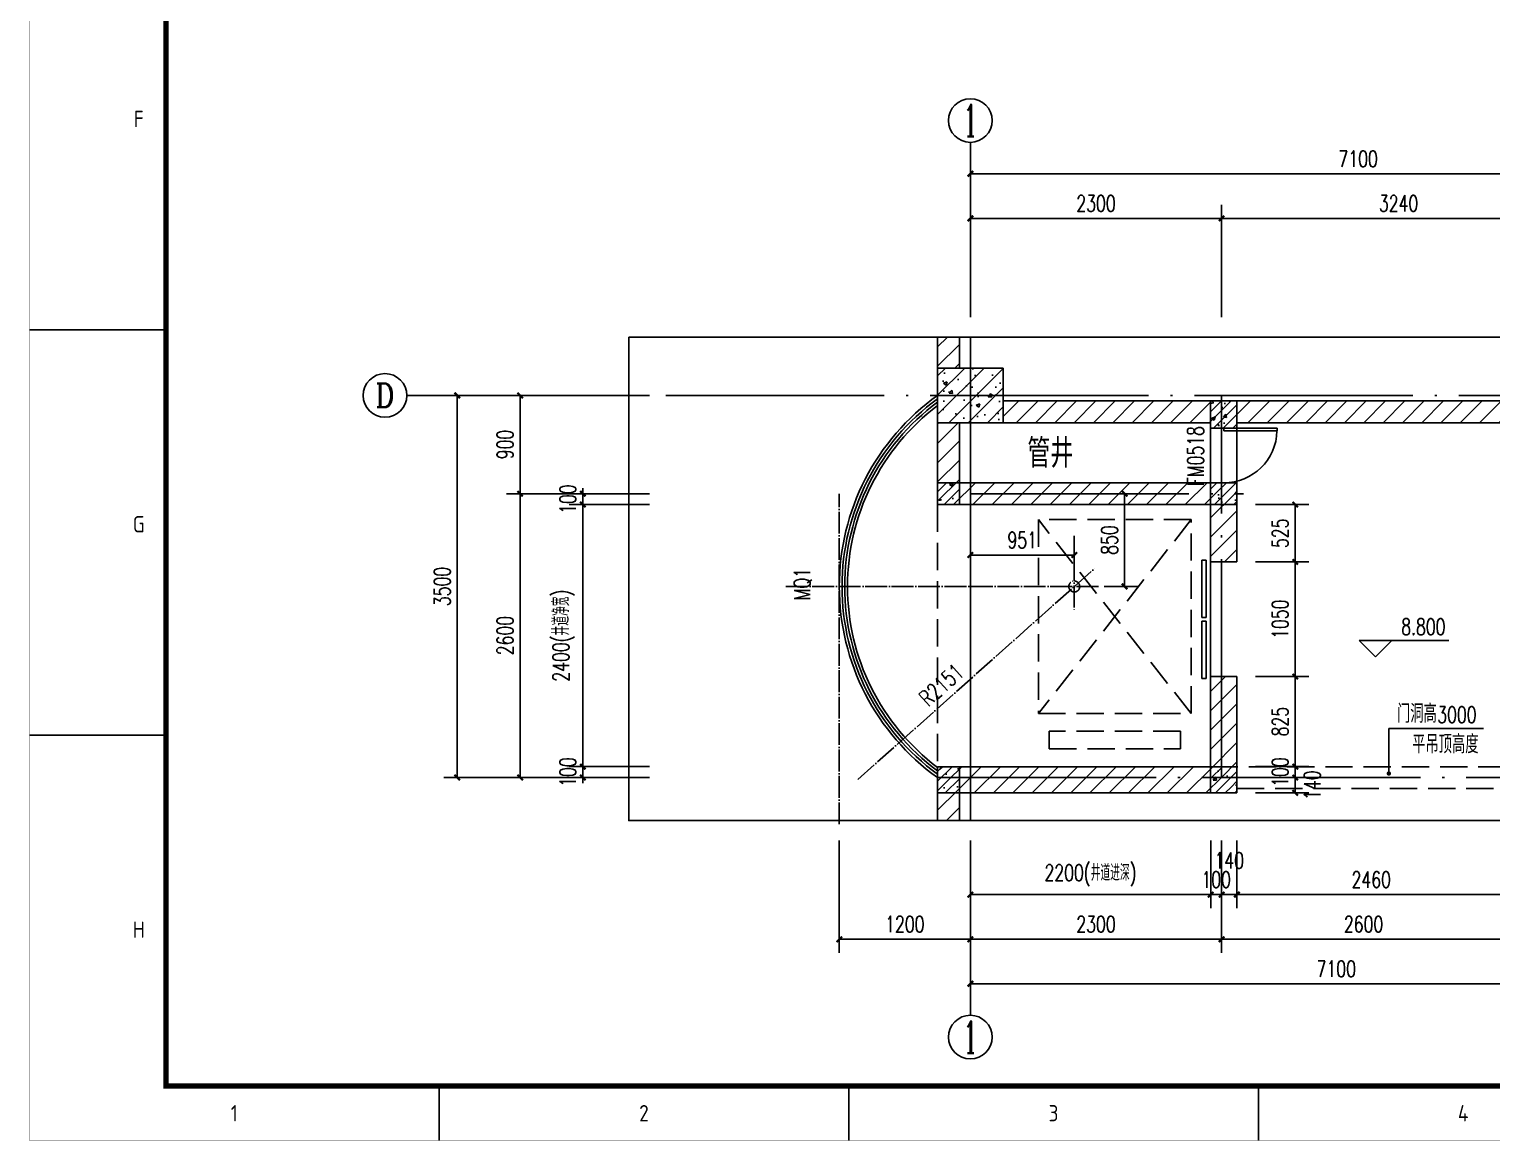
# Model space of a CAD drawing. Extents: x -59142 to 322364, y -122476 to 91021.
# Drawn here: x 140394 to 153783, y -67598 to -57418 of the extents above; entities that cross this region are included whole.
import ezdxf
from ezdxf.enums import TextEntityAlignment as Align

# ---------------------------------------------------------------- set-up
doc = ezdxf.new("R2010")
doc.units = 0
doc.header["$LTSCALE"] = 1000
doc.header["$MEASUREMENT"] = 0
doc.linetypes.add('DASH', pattern=[0.35, 0.25, -0.1])
doc.linetypes.add('DOTE', pattern=[2.42, 2, -0.2, 0.02, -0.2])
for name, color, linetype in [('AXIS', 3, 'Continuous'), ('AXIS_TEXT', 7, 'Continuous'), ('CENTRE LINE', 1, 'DOTE'), ('COLUMN', 255, 'Continuous'), ('DIM_ELEV', 3, 'Continuous'), ('DIM_LEAD', 3, 'Continuous'), ('DIM_SYMB', 3, 'Continuous'), ('DOTE', 1, 'DOTE'), ('PUB_DIM', 3, 'Continuous'), ('PUB_HATCH', 255, 'Continuous'), ('PUB_TEXT', 7, 'Continuous'), ('STAIR', 2, 'Continuous'), ('TEXT', 62, 'Continuous'), ('WALL', 255, 'Continuous'), ('WINDOW', 4, 'Continuous'), ('WINDOW_TEXT', 7, 'Continuous')]:
    doc.layers.add(name, color=color, linetype=linetype)
doc.styles.add('_TCH_AXIS', font='COMPLEX', dxfattribs={"bigfont": 'GBCBIG'})
doc.styles.add('_TCH_DIM', font='SIMPLEX', dxfattribs={"bigfont": 'GBCBIG'})
doc.styles.add('_TCH_DIM_T3', font='SIMPLEX', dxfattribs={"width": 0.705882, "bigfont": 'GBCBIG'})
doc.styles.add('_TCH_WINDOW', font='SIMPLEX', dxfattribs={"bigfont": 'GBCBIG'})
doc.styles.add('COMPLEX', font='COMPLEX')
doc.styles.add('HZTXT', font='geditxt.shx', dxfattribs={"width": 0.8, "bigfont": 'hztxt1.shx'})
doc.styles.get("Standard").update_dxf_attribs({"font": 'gbenor.shx', "bigfont": 'gbcbig.shx'})
doc.styles.add('TK', font='GEDITXT.SHX', dxfattribs={"width": 0.85, "height": 3.5, "bigfont": 'DXT.SHX'})
doc.dimstyles.new('_TCH_ARCH&&50', dxfattribs={"dimtxt": 148.75, "dimasz": 50, "dimexe": 125, "dimexo": 150, "dimgap": 63.125, "dimtad": 1, "dimdec": 0, "dimzin": 0, "dimdsep": 46, "dimtxsty": '_TCH_DIM_T3', "dimblk": 'ARCHTICK', "dimcen": 0.09, "dimazin": 2, "dimtfac": 1, "dimtdec": 0, "dimtix": 1, "dimtmove": 2, "dimatfit": 3, "dimfxl": 1, "dimtolj": 1, "dimtzin": 0, "dimarcsym": 0})
pattern_1 = [(45, (0, 89.76), (-88.38838, 88.38838), [])]
pattern_2 = [(45, (0, 0), (-88.38835, 88.38835), []), (50, (0, 0), (358.6301, -31.37607), [37.5, -412.5]), (355, (0, 0), (-69.3757, 376.0961), [30, -330]), (100.4514, (29.9, -2.6), (289.2547, 344.7198), [31.8701, -350.57106]), (46.1842, (0, 100), (533.6205, -82.7595), [56.25, -618.75]), (96.6356, (44.47, 93.1), (467.3314, 487.059), [47.8051, -525.8565]), (351.1842, (0, 100), (467.331, 487.0593), [45, -495]), (21, (50, 75), (298.4535, -201.30945), [37.5, -412.5]), (326, (50, 75), (121.6577, 362.575), [30, -330]), (71.4514, (74.87, 58.22), (420.1113, 161.26525), [31.8701, -350.57106]), (37.5, (0, 0), (6.07993, 166.44693), [0, -326, 0, -335, 0, -331.25]), (7.5, (0, 0), (131.53477, 197.20586), [0, -191, 0, -318.5, 0, -126.25]), (327.5, (-111.5, 0), (266.91122, -11.27744), [0, -125, 0, -390, 0, -517.5]), (317.5, (-161.5, 0), (291.5931, 50.0525), [0, -162.5, 0, -259, 0, -367.5])]

# ---------------------------------------------------------------- blocks, each defined once
blk = doc.blocks.new('GEDI_WK_A11')
at = {"color": 3}
for p, q in [((25, 148.5), (0, 148.5)), ((25, 74.25), (0, 74.25)), ((75, 0), (75, 10)), ((150, 0), (150, 10)), ((225, 0), (225, 10))]:
    blk.add_line(p, q, dxfattribs=at)
for points, const_width in [([(0, 0), (1050, 0), (1050, 594), (0, 594)], 0.1), ([(25, 10), (1040, 10), (1040, 584), (25, 584)], 1)]:
    blk.add_lwpolyline(points, close=True, dxfattribs=dict(at, const_width=const_width))
for s, p in [('F', (20, 185.62)), ('G', (20, 111.38)), ('H', (20, 37.12))]:
    blk.add_text(s, height=3, dxfattribs=at).set_placement(p, align=Align.CENTER)
for s, p in [('1', (37.5, 5)), ('2', (112.5, 5)), ('3', (187.5, 5)), ('4', (262.5, 5))]:
    blk.add_text(s, height=3, dxfattribs=at).set_placement(p, align=Align.MIDDLE)
blk = doc.blocks.new('A$C024A6866')
blk.add_blockref('GEDI_WK_A11', (0, 0))
at = {"style": 'TK', "width": 0.85}
for tag, height, p in [('PROJECTNAME', 4.75, (985, 44)), ('PHASE', 4, (1027, 44)), ('DRAWINGNAME', 4.75, (995, 31))]:
    blk.add_attdef(tag, text='', height=height, dxfattribs=at).set_placement(p, align=Align.MIDDLE_CENTER)
for tag, p, height in [('APPROVE', (872, 32.75), 3.5), ('DESIGN', (917, 32.75), 3.5), ('REVIEW1', (872, 25.75), 3.5), ('DRAW', (917, 25.75), 3.5), ('REVIEW2', (872, 18.75), 3.5), ('PROPORTION', (917, 18.75), 3.5), ('DRAWINGNUMBER', (967, 18.5), 4), ('CHECK', (872, 11.75), 3.5), ('DATE', (917, 11.75), 3.5), ('VERSION', (1033, 11.75), 3.5)]:
    blk.add_attdef(tag, p, '', height=height, dxfattribs=at)
blk = doc.blocks.new('sgdsg')
at = {"xscale": 50, "yscale": 50, "zscale": 50}
blk.add_blockref('A$C024A6866', (-52500, 0), dxfattribs=at)
blk = doc.blocks.new('_ArchTick')
at = {"color": 0, "linetype": 'ByBlock', "const_width": 0.4}
blk.add_lwpolyline([(-0.5, -0.5), (0.5, 0.5)], dxfattribs=at)
blk = doc.blocks.new('*D133')
at = {"layer": 'Defpoints', "color": 0, "transparency": 16777216}
for p in [(151470, -61772), (151984, -61772), (151470, -62297)]:
    blk.add_point(p, dxfattribs=at)
at = {"layer": 'PUB_DIM', "color": 0, "lineweight": -2, "transparency": 16777216}
for p, q in [((151620, -61772), (152109, -61772)), ((151984, -62297), (151984, -61772)), ((151620, -62297), (152109, -62297))]:
    blk.add_line(p, q, dxfattribs=at)
at = {"layer": 'PUB_DIM', "color": 0, "lineweight": -2, "transparency": 16777216, "xscale": 50, "yscale": 50, "zscale": 50}
for p, rotation in [((151984, -61772), 90), ((151984, -62297), 270)]:
    blk.add_blockref('_ArchTick', p, dxfattribs=dict(at, rotation=rotation))
at = {"layer": 'PUB_DIM', "color": 0, "transparency": 16777216, "insert": (151846, -62035), "char_height": 148.8, "attachment_point": 5, "rotation": 90, "style": '_TCH_DIM_T3'}
blk.add_mtext('\\A1;525', dxfattribs=at)
blk = doc.blocks.new('*D134')
at = {"layer": 'Defpoints', "color": 0, "transparency": 16777216}
for p in [(151470, -62297), (151984, -62297), (151470, -63347)]:
    blk.add_point(p, dxfattribs=at)
at = {"layer": 'PUB_DIM', "color": 0, "lineweight": -2, "transparency": 16777216}
for p, q in [((151620, -62297), (152109, -62297)), ((151984, -63347), (151984, -62297)), ((151620, -63347), (152109, -63347))]:
    blk.add_line(p, q, dxfattribs=at)
at = {"layer": 'PUB_DIM', "color": 0, "lineweight": -2, "transparency": 16777216, "xscale": 50, "yscale": 50, "zscale": 50}
for p, rotation in [((151984, -62297), 90), ((151984, -63347), 270)]:
    blk.add_blockref('_ArchTick', p, dxfattribs=dict(at, rotation=rotation))
at = {"layer": 'PUB_DIM', "color": 0, "transparency": 16777216, "insert": (151846, -62822), "char_height": 148.8, "attachment_point": 5, "rotation": 90, "style": '_TCH_DIM_T3'}
blk.add_mtext('\\A1;1050', dxfattribs=at)
blk = doc.blocks.new('*D135')
at = {"layer": 'Defpoints', "color": 0, "transparency": 16777216}
for p in [(151470, -63347), (151984, -63347), (151470, -64172)]:
    blk.add_point(p, dxfattribs=at)
at = {"layer": 'PUB_DIM', "color": 0, "lineweight": -2, "transparency": 16777216}
for p, q in [((151620, -63347), (152109, -63347)), ((151984, -64172), (151984, -63347)), ((151620, -64172), (152109, -64172))]:
    blk.add_line(p, q, dxfattribs=at)
at = {"layer": 'PUB_DIM', "color": 0, "lineweight": -2, "transparency": 16777216, "xscale": 50, "yscale": 50, "zscale": 50}
for p, rotation in [((151984, -63347), 90), ((151984, -64172), 270)]:
    blk.add_blockref('_ArchTick', p, dxfattribs=dict(at, rotation=rotation))
at = {"layer": 'PUB_DIM', "color": 0, "transparency": 16777216, "insert": (151846, -63760), "char_height": 148.8, "attachment_point": 5, "rotation": 90, "style": '_TCH_DIM_T3'}
blk.add_mtext('\\A1;825', dxfattribs=at)
blk = doc.blocks.new('*D136')
at = {"layer": 'Defpoints', "color": 0, "transparency": 16777216}
for p in [(151470, -64172), (151984, -64172), (151470, -64272)]:
    blk.add_point(p, dxfattribs=at)
at = {"layer": 'PUB_DIM', "color": 0, "lineweight": -2, "transparency": 16777216}
for p, q in [((151984, -64172), (151984, -64122)), ((151620, -64172), (152109, -64172)), ((151984, -64272), (151984, -64172)), ((151620, -64272), (152109, -64272)), ((151984, -64272), (151984, -64322))]:
    blk.add_line(p, q, dxfattribs=at)
at = {"layer": 'PUB_DIM', "color": 0, "lineweight": -2, "transparency": 16777216, "xscale": 50, "yscale": 50, "zscale": 50}
for p, rotation in [((151984, -64172), 270), ((151984, -64272), 90)]:
    blk.add_blockref('_ArchTick', p, dxfattribs=dict(at, rotation=rotation))
at = {"layer": 'PUB_DIM', "color": 0, "transparency": 16777216, "insert": (151846, -64222), "char_height": 148.8, "attachment_point": 5, "rotation": 90, "style": '_TCH_DIM_T3'}
blk.add_mtext('\\A1;100', dxfattribs=at)
blk = doc.blocks.new('*D137')
at = {"layer": 'Defpoints', "color": 0, "transparency": 16777216}
for p in [(151470, -64272), (151984, -64272), (151470, -64412)]:
    blk.add_point(p, dxfattribs=at)
at = {"layer": 'PUB_DIM', "color": 0, "lineweight": -2, "transparency": 16777216}
for p, q in [((151620, -64272), (152109, -64272)), ((151984, -64412), (151984, -64272)), ((151620, -64412), (152109, -64412))]:
    blk.add_line(p, q, dxfattribs=at)
at = {"layer": 'PUB_DIM', "color": 0, "lineweight": -2, "transparency": 16777216, "xscale": 50, "yscale": 50, "zscale": 50}
for p, rotation in [((151984, -64272), 90), ((151984, -64412), 270)]:
    blk.add_blockref('_ArchTick', p, dxfattribs=dict(at, rotation=rotation))
at = {"layer": 'PUB_DIM', "color": 0, "transparency": 16777216, "insert": (152140, -64342), "char_height": 148.8, "attachment_point": 5, "rotation": 90, "style": '_TCH_DIM_T3'}
blk.add_mtext('\\A1;140', dxfattribs=at)
blk = doc.blocks.new('*D138')
at = {"layer": 'AXIS', "color": 0, "lineweight": -2, "transparency": 16777216}
for p, q in [((149010, -64849), (149010, -65469)), ((151210, -64849), (151210, -65469)), ((149010, -65344), (151210, -65344))]:
    blk.add_line(p, q, dxfattribs=at)
at = {"layer": 'Defpoints', "color": 0, "transparency": 16777216}
for p in [(149010, -64699), (151210, -64699), (151210, -65344)]:
    blk.add_point(p, dxfattribs=at)
at = {"layer": 'AXIS', "color": 0, "lineweight": -2, "transparency": 16777216, "xscale": 50, "yscale": 50, "zscale": 50, "rotation": 180}
blk.add_blockref('_ArchTick', (149010, -65344), dxfattribs=at)
at = {"layer": 'AXIS', "color": 0, "lineweight": -2, "transparency": 16777216, "xscale": 50, "yscale": 50, "zscale": 50}
blk.add_blockref('_ArchTick', (151210, -65344), dxfattribs=at)
at = {"layer": 'AXIS', "color": 0, "transparency": 16777216, "insert": (150110, -65168), "char_height": 148.75, "attachment_point": 5, "style": '_TCH_DIM_T3'}
blk.add_mtext('\\A1;2200(井道进深)', dxfattribs=at)
blk = doc.blocks.new('*D139')
at = {"layer": 'AXIS', "color": 0, "lineweight": -2, "transparency": 16777216}
for p, q in [((151210, -64849), (151210, -65469)), ((151310, -64849), (151310, -65469)), ((151210, -65344), (151160, -65344)), ((151210, -65344), (151310, -65344)), ((151310, -65344), (151360, -65344))]:
    blk.add_line(p, q, dxfattribs=at)
at = {"layer": 'Defpoints', "color": 0, "transparency": 16777216}
for p in [(151210, -64699), (151310, -64699), (151310, -65344)]:
    blk.add_point(p, dxfattribs=at)
at = {"layer": 'AXIS', "color": 0, "lineweight": -2, "transparency": 16777216, "xscale": 50, "yscale": 50, "zscale": 50}
blk.add_blockref('_ArchTick', (151210, -65344), dxfattribs=at)
at = {"layer": 'AXIS', "color": 0, "lineweight": -2, "transparency": 16777216, "xscale": 50, "yscale": 50, "zscale": 50, "rotation": 180}
blk.add_blockref('_ArchTick', (151310, -65344), dxfattribs=at)
at = {"layer": 'AXIS', "color": 0, "transparency": 16777216, "insert": (151260, -65207), "char_height": 148.8, "attachment_point": 5, "style": '_TCH_DIM_T3'}
blk.add_mtext('\\A1;100', dxfattribs=at)
blk = doc.blocks.new('*D140')
at = {"layer": 'AXIS', "color": 0, "lineweight": -2, "transparency": 16777216}
for p, q in [((151310, -64849), (151310, -65469)), ((151450, -64849), (151450, -65469)), ((151310, -65344), (151450, -65344))]:
    blk.add_line(p, q, dxfattribs=at)
at = {"layer": 'Defpoints', "color": 0, "transparency": 16777216}
for p in [(151310, -64699), (151450, -64699), (151450, -65344)]:
    blk.add_point(p, dxfattribs=at)
at = {"layer": 'AXIS', "color": 0, "lineweight": -2, "transparency": 16777216, "xscale": 50, "yscale": 50, "zscale": 50, "rotation": 180}
blk.add_blockref('_ArchTick', (151310, -65344), dxfattribs=at)
at = {"layer": 'AXIS', "color": 0, "lineweight": -2, "transparency": 16777216, "xscale": 50, "yscale": 50, "zscale": 50}
blk.add_blockref('_ArchTick', (151450, -65344), dxfattribs=at)
at = {"layer": 'AXIS', "color": 0, "transparency": 16777216, "insert": (151380, -65032), "char_height": 148.8, "attachment_point": 5, "style": '_TCH_DIM_T3'}
blk.add_mtext('\\A1;140', dxfattribs=at)
blk = doc.blocks.new('*D141')
at = {"layer": 'AXIS', "color": 0, "lineweight": -2, "transparency": 16777216}
for p, q in [((151450, -64849), (151450, -65469)), ((153910, -64849), (153910, -65469)), ((151450, -65344), (153910, -65344))]:
    blk.add_line(p, q, dxfattribs=at)
at = {"layer": 'Defpoints', "color": 0, "transparency": 16777216}
for p in [(151450, -64699), (153910, -64699), (153910, -65344)]:
    blk.add_point(p, dxfattribs=at)
at = {"layer": 'AXIS', "color": 0, "lineweight": -2, "transparency": 16777216, "xscale": 50, "yscale": 50, "zscale": 50, "rotation": 180}
blk.add_blockref('_ArchTick', (151450, -65344), dxfattribs=at)
at = {"layer": 'AXIS', "color": 0, "lineweight": -2, "transparency": 16777216, "xscale": 50, "yscale": 50, "zscale": 50}
blk.add_blockref('_ArchTick', (153910, -65344), dxfattribs=at)
at = {"layer": 'AXIS', "color": 0, "transparency": 16777216, "insert": (152680, -65207), "char_height": 148.8, "attachment_point": 5, "style": '_TCH_DIM_T3'}
blk.add_mtext('\\A1;2460', dxfattribs=at)
blk = doc.blocks.new('*D653')
at = {"layer": 'Defpoints', "color": 0, "transparency": 16777216}
for p in [(150086, -61672), (150422, -61672), (150086, -62522)]:
    blk.add_point(p, dxfattribs=at)
at = {"layer": 'PUB_DIM', "color": 0, "lineweight": -2, "transparency": 16777216}
for p, q in [((150236, -61672), (150546, -61672)), ((150422, -62522), (150422, -61672)), ((150236, -62522), (150546, -62522))]:
    blk.add_line(p, q, dxfattribs=at)
at = {"layer": 'PUB_DIM', "color": 0, "lineweight": -2, "transparency": 16777216, "xscale": 50, "yscale": 50, "zscale": 50}
for p, rotation in [((150422, -61672), 90), ((150422, -62522), 270)]:
    blk.add_blockref('_ArchTick', p, dxfattribs=dict(at, rotation=rotation))
at = {"layer": 'PUB_DIM', "color": 0, "transparency": 16777216, "insert": (150284, -62097), "char_height": 148.8, "attachment_point": 5, "rotation": 90, "style": '_TCH_DIM_T3'}
blk.add_mtext('\\A1;850', dxfattribs=at)
blk = doc.blocks.new('*D654')
at = {"layer": 'Defpoints', "color": 0, "transparency": 16777216}
for p in [(149010, -61907), (149961, -61907), (149961, -62234)]:
    blk.add_point(p, dxfattribs=at)
at = {"layer": 'PUB_DIM', "color": 0, "lineweight": -2, "transparency": 16777216}
for p, q in [((149010, -62057), (149010, -62359)), ((149961, -62057), (149961, -62359)), ((149010, -62234), (149961, -62234))]:
    blk.add_line(p, q, dxfattribs=at)
at = {"layer": 'PUB_DIM', "color": 0, "lineweight": -2, "transparency": 16777216, "xscale": 50, "yscale": 50, "zscale": 50, "rotation": 180}
blk.add_blockref('_ArchTick', (149010, -62234), dxfattribs=at)
at = {"layer": 'PUB_DIM', "color": 0, "lineweight": -2, "transparency": 16777216, "xscale": 50, "yscale": 50, "zscale": 50}
blk.add_blockref('_ArchTick', (149961, -62234), dxfattribs=at)
at = {"layer": 'PUB_DIM', "color": 0, "transparency": 16777216, "insert": (149485, -62097), "char_height": 148.8, "attachment_point": 5, "style": '_TCH_DIM_T3'}
blk.add_mtext('\\A1;951', dxfattribs=at)
blk = doc.blocks.new('*D655')
at = {"layer": 'Defpoints', "color": 0, "transparency": 16777216}
for p in [(145462, -61672), (146222, -61672), (146222, -61772)]:
    blk.add_point(p, dxfattribs=at)
at = {"layer": 'PUB_DIM', "color": 0, "lineweight": -2, "transparency": 16777216}
for p, q in [((146072, -61672), (145338, -61672)), ((145462, -61672), (145462, -61622)), ((145462, -61772), (145462, -61672)), ((146072, -61772), (145338, -61772)), ((145462, -61772), (145462, -61822))]:
    blk.add_line(p, q, dxfattribs=at)
at = {"layer": 'PUB_DIM', "color": 0, "lineweight": -2, "transparency": 16777216, "xscale": 50, "yscale": 50, "zscale": 50}
for p, rotation in [((145462, -61672), 270), ((145462, -61772), 90)]:
    blk.add_blockref('_ArchTick', p, dxfattribs=dict(at, rotation=rotation))
at = {"layer": 'PUB_DIM', "color": 0, "transparency": 16777216, "insert": (145325, -61722), "char_height": 148.8, "attachment_point": 5, "rotation": 90, "style": '_TCH_DIM_T3'}
blk.add_mtext('\\A1;100', dxfattribs=at)
blk = doc.blocks.new('*D656')
at = {"layer": 'Defpoints', "color": 0, "transparency": 16777216}
for p in [(145462, -61772), (146222, -61772), (146222, -64172)]:
    blk.add_point(p, dxfattribs=at)
at = {"layer": 'PUB_DIM', "color": 0, "lineweight": -2, "transparency": 16777216}
for p, q in [((146072, -61772), (145338, -61772)), ((145462, -64172), (145462, -61772)), ((146072, -64172), (145338, -64172))]:
    blk.add_line(p, q, dxfattribs=at)
at = {"layer": 'PUB_DIM', "color": 0, "lineweight": -2, "transparency": 16777216, "xscale": 50, "yscale": 50, "zscale": 50}
for p, rotation in [((145462, -61772), 90), ((145462, -64172), 270)]:
    blk.add_blockref('_ArchTick', p, dxfattribs=dict(at, rotation=rotation))
at = {"layer": 'PUB_DIM', "color": 0, "transparency": 16777216, "insert": (145286, -62972), "char_height": 148.75, "attachment_point": 5, "rotation": 90, "style": '_TCH_DIM_T3'}
blk.add_mtext('\\A1;2400(井道净宽)', dxfattribs=at)
blk = doc.blocks.new('*D657')
at = {"layer": 'Defpoints', "color": 0, "transparency": 16777216}
for p in [(145462, -64172), (146222, -64172), (146222, -64272)]:
    blk.add_point(p, dxfattribs=at)
at = {"layer": 'PUB_DIM', "color": 0, "lineweight": -2, "transparency": 16777216}
for p, q in [((145462, -64172), (145462, -64122)), ((146072, -64172), (145338, -64172)), ((145462, -64272), (145462, -64172)), ((146072, -64272), (145338, -64272)), ((145462, -64272), (145462, -64322))]:
    blk.add_line(p, q, dxfattribs=at)
at = {"layer": 'PUB_DIM', "color": 0, "lineweight": -2, "transparency": 16777216, "xscale": 50, "yscale": 50, "zscale": 50}
for p, rotation in [((145462, -64172), 270), ((145462, -64272), 90)]:
    blk.add_blockref('_ArchTick', p, dxfattribs=dict(at, rotation=rotation))
at = {"layer": 'PUB_DIM', "color": 0, "transparency": 16777216, "insert": (145325, -64222), "char_height": 148.8, "attachment_point": 5, "rotation": 90, "style": '_TCH_DIM_T3'}
blk.add_mtext('\\A1;100', dxfattribs=at)
blk = doc.blocks.new('*D671')
at = {"layer": 'Defpoints', "color": 0, "transparency": 16777216}
for p in [(144312, -60772), (145287, -60772), (145287, -64272)]:
    blk.add_point(p, dxfattribs=at)
at = {"layer": 'PUB_DIM', "color": 0, "lineweight": -2, "transparency": 16777216}
for p, q in [((145137, -60772), (144188, -60772)), ((144312, -64272), (144312, -60772)), ((145137, -64272), (144188, -64272))]:
    blk.add_line(p, q, dxfattribs=at)
at = {"layer": 'PUB_DIM', "color": 0, "lineweight": -2, "transparency": 16777216, "xscale": 50, "yscale": 50, "zscale": 50}
for p, rotation in [((144312, -60772), 90), ((144312, -64272), 270)]:
    blk.add_blockref('_ArchTick', p, dxfattribs=dict(at, rotation=rotation))
at = {"layer": 'PUB_DIM', "color": 0, "transparency": 16777216, "insert": (144175, -62522), "char_height": 148.8, "attachment_point": 5, "rotation": 90, "style": '_TCH_DIM_T3'}
blk.add_mtext('\\A1;3500', dxfattribs=at)
blk = doc.blocks.new('*D672')
at = {"layer": 'Defpoints', "color": 0, "transparency": 16777216}
for p in [(144888, -60772), (146222, -60772), (146222, -61672)]:
    blk.add_point(p, dxfattribs=at)
at = {"layer": 'PUB_DIM', "color": 0, "lineweight": -2, "transparency": 16777216}
for p, q in [((146072, -60772), (144762, -60772)), ((144888, -61672), (144888, -60772)), ((146072, -61672), (144762, -61672))]:
    blk.add_line(p, q, dxfattribs=at)
at = {"layer": 'PUB_DIM', "color": 0, "lineweight": -2, "transparency": 16777216, "xscale": 50, "yscale": 50, "zscale": 50}
for p, rotation in [((144888, -60772), 90), ((144888, -61672), 270)]:
    blk.add_blockref('_ArchTick', p, dxfattribs=dict(at, rotation=rotation))
at = {"layer": 'PUB_DIM', "color": 0, "transparency": 16777216, "insert": (144750, -61222), "char_height": 148.8, "attachment_point": 5, "rotation": 90, "style": '_TCH_DIM_T3'}
blk.add_mtext('\\A1;900', dxfattribs=at)
blk = doc.blocks.new('*D673')
at = {"layer": 'Defpoints', "color": 0, "transparency": 16777216}
for p in [(144888, -61672), (146222, -61672), (146222, -64272)]:
    blk.add_point(p, dxfattribs=at)
at = {"layer": 'PUB_DIM', "color": 0, "lineweight": -2, "transparency": 16777216}
for p, q in [((146072, -61672), (144762, -61672)), ((144888, -64272), (144888, -61672)), ((146072, -64272), (144762, -64272))]:
    blk.add_line(p, q, dxfattribs=at)
at = {"layer": 'PUB_DIM', "color": 0, "lineweight": -2, "transparency": 16777216, "xscale": 50, "yscale": 50, "zscale": 50}
for p, rotation in [((144888, -61672), 90), ((144888, -64272), 270)]:
    blk.add_blockref('_ArchTick', p, dxfattribs=dict(at, rotation=rotation))
at = {"layer": 'PUB_DIM', "color": 0, "transparency": 16777216, "insert": (144750, -62972), "char_height": 148.8, "attachment_point": 5, "rotation": 90, "style": '_TCH_DIM_T3'}
blk.add_mtext('\\A1;2600', dxfattribs=at)
blk = doc.blocks.new('*D674')
at = {"layer": 'AXIS', "color": 0, "lineweight": -2, "transparency": 16777216}
for p, q in [((149010, -60054), (149010, -59026)), ((151310, -60054), (151310, -59026)), ((149010, -59151), (151310, -59151))]:
    blk.add_line(p, q, dxfattribs=at)
at = {"layer": 'Defpoints', "color": 0, "transparency": 16777216}
for p in [(151310, -59151), (149010, -60204), (151310, -60204)]:
    blk.add_point(p, dxfattribs=at)
at = {"layer": 'AXIS', "color": 0, "lineweight": -2, "transparency": 16777216, "xscale": 50, "yscale": 50, "zscale": 50, "rotation": 180}
blk.add_blockref('_ArchTick', (149010, -59151), dxfattribs=at)
at = {"layer": 'AXIS', "color": 0, "lineweight": -2, "transparency": 16777216, "xscale": 50, "yscale": 50, "zscale": 50}
blk.add_blockref('_ArchTick', (151310, -59151), dxfattribs=at)
at = {"layer": 'AXIS', "color": 0, "transparency": 16777216, "insert": (150160, -59013), "char_height": 148.8, "attachment_point": 5, "style": '_TCH_DIM_T3'}
blk.add_mtext('\\A1;2300', dxfattribs=at)
blk = doc.blocks.new('*D675')
at = {"layer": 'AXIS', "color": 0, "lineweight": -2, "transparency": 16777216}
for p, q in [((151310, -60054), (151310, -59026)), ((154550, -60054), (154550, -59026)), ((151310, -59151), (154550, -59151))]:
    blk.add_line(p, q, dxfattribs=at)
at = {"layer": 'Defpoints', "color": 0, "transparency": 16777216}
for p in [(154550, -59151), (151310, -60204), (154550, -60204)]:
    blk.add_point(p, dxfattribs=at)
at = {"layer": 'AXIS', "color": 0, "lineweight": -2, "transparency": 16777216, "xscale": 50, "yscale": 50, "zscale": 50, "rotation": 180}
blk.add_blockref('_ArchTick', (151310, -59151), dxfattribs=at)
at = {"layer": 'AXIS', "color": 0, "lineweight": -2, "transparency": 16777216, "xscale": 50, "yscale": 50, "zscale": 50}
blk.add_blockref('_ArchTick', (154550, -59151), dxfattribs=at)
at = {"layer": 'AXIS', "color": 0, "transparency": 16777216, "insert": (152930, -59013), "char_height": 148.8, "attachment_point": 5, "style": '_TCH_DIM_T3'}
blk.add_mtext('\\A1;3240', dxfattribs=at)
blk = doc.blocks.new('*D679')
at = {"layer": 'AXIS', "color": 0, "lineweight": -2, "transparency": 16777216}
for p, q in [((149010, -59546), (149010, -58617)), ((156110, -59546), (156110, -58617)), ((149010, -58742), (156110, -58742))]:
    blk.add_line(p, q, dxfattribs=at)
at = {"layer": 'Defpoints', "color": 0, "transparency": 16777216}
for p in [(156110, -58742), (149010, -59696), (156110, -59696)]:
    blk.add_point(p, dxfattribs=at)
at = {"layer": 'AXIS', "color": 0, "lineweight": -2, "transparency": 16777216, "xscale": 50, "yscale": 50, "zscale": 50, "rotation": 180}
blk.add_blockref('_ArchTick', (149010, -58742), dxfattribs=at)
at = {"layer": 'AXIS', "color": 0, "lineweight": -2, "transparency": 16777216, "xscale": 50, "yscale": 50, "zscale": 50}
blk.add_blockref('_ArchTick', (156110, -58742), dxfattribs=at)
at = {"layer": 'AXIS', "color": 0, "transparency": 16777216, "insert": (152560, -58605), "char_height": 148.8, "attachment_point": 5, "style": '_TCH_DIM_T3'}
blk.add_mtext('\\A1;7100', dxfattribs=at)
blk = doc.blocks.new('*D681')
at = {"layer": 'AXIS', "color": 0, "lineweight": -2, "transparency": 16777216}
for p, q in [((147810, -64849), (147810, -65878)), ((149010, -64849), (149010, -65878)), ((147810, -65753), (149010, -65753))]:
    blk.add_line(p, q, dxfattribs=at)
at = {"layer": 'Defpoints', "color": 0, "transparency": 16777216}
for p in [(147810, -64699), (149010, -64699), (149010, -65753)]:
    blk.add_point(p, dxfattribs=at)
at = {"layer": 'AXIS', "color": 0, "lineweight": -2, "transparency": 16777216, "xscale": 50, "yscale": 50, "zscale": 50, "rotation": 180}
blk.add_blockref('_ArchTick', (147810, -65753), dxfattribs=at)
at = {"layer": 'AXIS', "color": 0, "lineweight": -2, "transparency": 16777216, "xscale": 50, "yscale": 50, "zscale": 50}
blk.add_blockref('_ArchTick', (149010, -65753), dxfattribs=at)
at = {"layer": 'AXIS', "color": 0, "transparency": 16777216, "insert": (148410, -65615), "char_height": 148.8, "attachment_point": 5, "style": '_TCH_DIM_T3'}
blk.add_mtext('\\A1;1200', dxfattribs=at)
blk = doc.blocks.new('*D682')
at = {"layer": 'AXIS', "color": 0, "lineweight": -2, "transparency": 16777216}
for p, q in [((149010, -64849), (149010, -65878)), ((151310, -64849), (151310, -65878)), ((149010, -65753), (151310, -65753))]:
    blk.add_line(p, q, dxfattribs=at)
at = {"layer": 'Defpoints', "color": 0, "transparency": 16777216}
for p in [(149010, -64699), (151310, -64699), (151310, -65753)]:
    blk.add_point(p, dxfattribs=at)
at = {"layer": 'AXIS', "color": 0, "lineweight": -2, "transparency": 16777216, "xscale": 50, "yscale": 50, "zscale": 50, "rotation": 180}
blk.add_blockref('_ArchTick', (149010, -65753), dxfattribs=at)
at = {"layer": 'AXIS', "color": 0, "lineweight": -2, "transparency": 16777216, "xscale": 50, "yscale": 50, "zscale": 50}
blk.add_blockref('_ArchTick', (151310, -65753), dxfattribs=at)
at = {"layer": 'AXIS', "color": 0, "transparency": 16777216, "insert": (150160, -65615), "char_height": 148.8, "attachment_point": 5, "style": '_TCH_DIM_T3'}
blk.add_mtext('\\A1;2300', dxfattribs=at)
blk = doc.blocks.new('*D683')
at = {"layer": 'AXIS', "color": 0, "lineweight": -2, "transparency": 16777216}
for p, q in [((151310, -64849), (151310, -65878)), ((153910, -64849), (153910, -65878)), ((151310, -65753), (153910, -65753))]:
    blk.add_line(p, q, dxfattribs=at)
at = {"layer": 'Defpoints', "color": 0, "transparency": 16777216}
for p in [(151310, -64699), (153910, -64699), (153910, -65753)]:
    blk.add_point(p, dxfattribs=at)
at = {"layer": 'AXIS', "color": 0, "lineweight": -2, "transparency": 16777216, "xscale": 50, "yscale": 50, "zscale": 50, "rotation": 180}
blk.add_blockref('_ArchTick', (151310, -65753), dxfattribs=at)
at = {"layer": 'AXIS', "color": 0, "lineweight": -2, "transparency": 16777216, "xscale": 50, "yscale": 50, "zscale": 50}
blk.add_blockref('_ArchTick', (153910, -65753), dxfattribs=at)
at = {"layer": 'AXIS', "color": 0, "transparency": 16777216, "insert": (152610, -65615), "char_height": 148.8, "attachment_point": 5, "style": '_TCH_DIM_T3'}
blk.add_mtext('\\A1;2600', dxfattribs=at)
blk = doc.blocks.new('*D687')
at = {"layer": 'AXIS', "color": 0, "lineweight": -2, "transparency": 16777216}
for p, q in [((149010, -65358), (149010, -66286)), ((156110, -65358), (156110, -66286)), ((149010, -66161), (156110, -66161))]:
    blk.add_line(p, q, dxfattribs=at)
at = {"layer": 'Defpoints', "color": 0, "transparency": 16777216}
for p in [(149010, -65208), (156110, -65208), (156110, -66161)]:
    blk.add_point(p, dxfattribs=at)
at = {"layer": 'AXIS', "color": 0, "lineweight": -2, "transparency": 16777216, "xscale": 50, "yscale": 50, "zscale": 50, "rotation": 180}
blk.add_blockref('_ArchTick', (149010, -66161), dxfattribs=at)
at = {"layer": 'AXIS', "color": 0, "lineweight": -2, "transparency": 16777216, "xscale": 50, "yscale": 50, "zscale": 50}
blk.add_blockref('_ArchTick', (156110, -66161), dxfattribs=at)
at = {"layer": 'AXIS', "color": 0, "transparency": 16777216, "insert": (152360, -66024), "char_height": 148.8, "attachment_point": 5, "style": '_TCH_DIM_T3'}
blk.add_mtext('\\A1;7100', dxfattribs=at)
blk = doc.blocks.new('_AXISO')
blk.add_circle((0, 0), 0.5)
at = {"layer": 'AXIS_TEXT', "style": 'COMPLEX', "width": 1.041667}
blk.add_attdef('A', text='', height=0.56, dxfattribs=at).set_placement((-0.25, -0.28), (0.25, -0.28), align=Align.FIT)

msp = doc.modelspace()

# ---------------------------------------------------------------- hatches: boundary and pattern name
at = {"layer": 'PUB_HATCH'}
h = msp.add_hatch(dxfattribs=at)
h.set_pattern_fill('普通砖', color=256, scale=50, style=0)
h.set_pattern_definition(pattern_1)
h.paths.add_polyline_path([(148709.7, -60522.2), (148909.7, -60522.2), (148909.7, -60237.8), (148709.7, -60237.8)])
h = msp.add_hatch(dxfattribs=at)
h.set_pattern_fill('钢筋混凝土', color=256, scale=50, style=0)
h.set_pattern_definition(pattern_2)
h.paths.add_polyline_path([(148709.7, -61022.2), (149309.7, -61022.2), (149309.7, -60522.2), (148709.7, -60522.2)])
h = msp.add_hatch(dxfattribs=at)
h.set_pattern_fill('普通砖', color=256, scale=50, style=0)
h.set_pattern_definition(pattern_1)
h.paths.add_polyline_path([(149309.7, -60822.2), (149309.7, -61022.2), (148909.7, -61022.2), (151209.7, -61022.2), (151323.1, -60955.5), (151309.7, -60822.2)])
h = msp.add_hatch(dxfattribs=at)
h.set_pattern_fill('钢筋混凝土', color=256, scale=50, style=0)
h.set_pattern_definition(pattern_2)
h.paths.add_polyline_path([(151209.7, -60822.2), (151209.7, -61072.2), (151449.7, -61072.2), (151449.7, -60822.2)])
h = msp.add_hatch(dxfattribs=at)
h.set_pattern_fill('普通砖', color=256, scale=50, style=0)
h.set_pattern_definition(pattern_1)
h.paths.add_polyline_path([(156109.7, -61022.2), (155809.7, -61022.2), (155809.7, -60822.2), (151309.7, -60822.2), (151323.1, -60955.5), (151449.7, -61022.2)])
h = msp.add_hatch(dxfattribs=at)
h.set_pattern_fill('普通砖', color=256, scale=50, style=0)
h.set_pattern_definition(pattern_1)
h.paths.add_polyline_path([(148909.7, -61022.2), (148709.7, -61022.2), (148709.7, -61772.2), (148909.7, -61572.2)])
h = msp.add_hatch(dxfattribs=at)
h.set_pattern_fill('普通砖', color=256, scale=50, style=0)
h.set_pattern_definition(pattern_1)
h.paths.add_polyline_path([(151209.7, -61022.2), (151209.7, -61072.2), (151449.7, -61072.2), (151449.7, -61022.2), (151323.1, -60955.5)])
h = msp.add_hatch(dxfattribs=at)
h.set_pattern_fill('普通砖', color=256, scale=50, style=0)
h.set_pattern_definition(pattern_1)
h.paths.add_polyline_path([(148909.7, -61572.2), (148709.7, -61772.2), (151209.7, -61772.2), (151289.7, -61672.2), (151209.7, -61572.2)])
h = msp.add_hatch(dxfattribs=at)
h.set_pattern_fill('钢筋混凝土', color=256, scale=50, style=0)
h.set_pattern_definition(pattern_2)
h.paths.add_polyline_path([(148909.7, -61572.2), (148709.7, -61572.2), (148709.7, -61772.2), (148909.7, -61772.2)])
h = msp.add_hatch(dxfattribs=at)
h.set_pattern_fill('普通砖', color=256, scale=50, style=0)
h.set_pattern_definition(pattern_1)
h.paths.add_polyline_path([(151449.7, -61672.2), (151449.7, -61572.2), (151209.7, -61572.2), (151289.7, -61672.2)])
h = msp.add_hatch(dxfattribs=at)
h.set_pattern_fill('钢筋混凝土', color=256, scale=50, style=0)
h.set_pattern_definition(pattern_2)
h.paths.add_polyline_path([(151449.7, -61772.2), (151449.7, -61572.2), (151209.7, -61572.2), (151209.7, -61772.2)])
h = msp.add_hatch(dxfattribs=at)
h.set_pattern_fill('普通砖', color=256, scale=50, style=0)
h.set_pattern_definition(pattern_1)
h.paths.add_polyline_path([(151209.7, -61772.2), (151209.7, -62297.2), (151449.7, -62297.2), (151449.7, -61672.2), (151289.7, -61672.2)])
h = msp.add_hatch(dxfattribs=at)
h.set_pattern_fill('普通砖', color=256, scale=50, style=0)
h.set_pattern_definition(pattern_1)
h.paths.add_polyline_path([(151449.7, -64412.2), (151449.7, -63347.2), (151209.7, -63347.2), (151209.7, -64172.2)])
h = msp.add_hatch(dxfattribs=at)
h.set_pattern_fill('普通砖', color=256, scale=50, style=0)
h.set_pattern_definition(pattern_1)
h.paths.add_polyline_path([(151449.7, -64412.2), (151209.7, -64172.2), (148709.7, -64172.2), (148909.7, -64412.2)])
h = msp.add_hatch(dxfattribs=at)
h.set_pattern_fill('普通砖', color=256, scale=50, style=0)
h.set_pattern_definition(pattern_1)
h.paths.add_polyline_path([(148909.7, -64412.2), (148709.7, -64172.2), (148709.7, -64665.8), (148909.7, -64665.8)])
h = msp.add_hatch(dxfattribs=at)
h.set_pattern_fill('钢筋混凝土', color=256, scale=50, style=0)
h.set_pattern_definition(pattern_2)
h.paths.add_polyline_path([(148909.7, -64412.2), (148909.7, -64172.2), (148709.7, -64172.2), (148709.7, -64412.2)])
h = msp.add_hatch(dxfattribs=at)
h.set_pattern_fill('钢筋混凝土', color=256, scale=50, style=0)
h.set_pattern_definition(pattern_2)
h.paths.add_polyline_path([(151209.7, -64412.2), (151449.7, -64412.2), (151449.7, -64172.2), (151209.7, -64172.2)])

# ---------------------------------------------------------------- linework, layer by layer
at = {"layer": 'AXIS'}
for p, q in [((149009.7, -59395.8), (149009.7, -58454.2)), ((145710.7, -60772.2), (143850.5, -60772.2)), ((149009.7, -65507.8), (149009.7, -66449.2))]:
    msp.add_line(p, q, dxfattribs=at)
for centre in [(149009.7, -58254.2), (149009.7, -66649.2)]:
    msp.add_circle(centre, 200, dxfattribs=at)
at = {"layer": 'CENTRE LINE', "ltscale": 0.1}
for p, q in [((147809.7, -64699.3), (147809.7, -61672.2)), ((147980.1, -64290), (150147.7, -62355.7)), ((149961.1, -62272.2), (149961.1, -62735.2)), ((150183, -62522.2), (147305.5, -62522.2))]:
    msp.add_line(p, q, dxfattribs=at)
at = {"layer": 'CENTRE LINE'}
for p, q in [((149009.7, -61672.2), (151509.7, -61672.2)), ((148709.7, -64272.2), (160396, -64272.2))]:
    msp.add_line(p, q, dxfattribs=at)
msp.add_lwpolyline([(151309.7, -64272.2), (151309.7, -60772.2)], dxfattribs=at)
at = {"layer": 'CENTRE LINE', "ltscale": 0.1}
msp.add_circle((149961.1, -62522.2), 50, dxfattribs=at)
at = {"layer": 'COLUMN'}
for p, q in [((149309.7, -60522.2), (148709.7, -60522.2)), ((148709.7, -60522.2), (148709.7, -61022.2)), ((149309.7, -61022.2), (149309.7, -60522.2)), ((151209.7, -60822.2), (151209.7, -61072.2)), ((151449.7, -60822.2), (151209.7, -60822.2)), ((151449.7, -61072.2), (151449.7, -60822.2)), ((148709.7, -61022.2), (149309.7, -61022.2)), ((151209.7, -61072.2), (151449.7, -61072.2)), ((148909.7, -61572.2), (148709.7, -61572.2)), ((148709.7, -61572.2), (148709.7, -61772.2)), ((148909.7, -61772.2), (148909.7, -61572.2)), ((151449.7, -61572.2), (151209.7, -61572.2)), ((151209.7, -61572.2), (151209.7, -61772.2)), ((151449.7, -61772.2), (151449.7, -61572.2)), ((148709.7, -61772.2), (148909.7, -61772.2)), ((151209.7, -61772.2), (151449.7, -61772.2)), ((148909.7, -64172.2), (148709.7, -64172.2)), ((148709.7, -64172.2), (148709.7, -64412.2)), ((148909.7, -64412.2), (148909.7, -64172.2)), ((151449.7, -64172.2), (151209.7, -64172.2)), ((151209.7, -64172.2), (151209.7, -64412.2)), ((151449.7, -64412.2), (151449.7, -64172.2)), ((148709.7, -64412.2), (148909.7, -64412.2)), ((151209.7, -64412.2), (151449.7, -64412.2))]:
    msp.add_line(p, q, dxfattribs=at)
at = {"layer": 'DIM_ELEV'}
for p, q in [((152718.2, -63167.2), (152568.2, -63017.2)), ((152568.2, -63017.2), (153389.7, -63017.2)), ((152718.2, -63167.2), (152868.2, -63017.2))]:
    msp.add_line(p, q, dxfattribs=at)
at = {"layer": 'DIM_LEAD'}
for p, q in [((152840.5, -64235), (152840.5, -63823)), ((152840.5, -63823), (153706.4, -63823))]:
    msp.add_line(p, q, dxfattribs=at)
at = {"layer": 'DIM_LEAD', "const_width": 20}
msp.add_lwpolyline([(152840.5, -64245, 1), (152840.5, -64225, 1)], format="xyb", close=True, dxfattribs=at)
at = {"layer": 'DIM_SYMB'}
for points in [[(148394, -60237.8), (154488.8, -60237.8), (154527, -60132.8), (154564, -60342.8), (154601.2, -60237.8), (160696, -60237.8)], [(148364, -64665.8), (154473.8, -64665.8), (154512, -64560.8), (154549, -64770.8), (154586.2, -64665.8), (160696, -64665.8)]]:
    msp.add_lwpolyline(points, dxfattribs=at)
at = {"layer": 'DOTE'}
msp.add_line((146221.5, -60772.2), (160396, -60772.2), dxfattribs=at)
msp.add_lwpolyline([(149009.7, -64665.8), (149009.7, -60237.8)], dxfattribs=at)
at = {"layer": 'PUB_DIM'}
msp.add_lwpolyline([(149009.7, -63371.1, 0, 0, 0), (148430.5, -63888, 33, 0, 0), (148355.9, -63954.6, 0, 0, 0)], format="xyseb", dxfattribs=at)
at = {"layer": 'STAIR', "color": 251, "linetype": 'DASH'}
msp.add_line((148709.7, -61772.4), (148709.7, -64172.2), dxfattribs=at)
at = {"layer": 'STAIR'}
msp.add_line((149009.7, -61772.4), (149009.7, -64172.2), dxfattribs=at)
at = {"layer": 'STAIR', "linetype": 'DASH'}
for p, q in [((151032.2, -61909.7), (149632.2, -61909.7)), ((149632.2, -61909.7), (149632.2, -63685.3)), ((151032.2, -63685.3), (149632.2, -61909.7)), ((151032.2, -61909.7), (149632.2, -63685.3)), ((151032.2, -63685.3), (151032.2, -61909.7)), ((149632.2, -63685.3), (151032.2, -63685.3)), ((150932.2, -63847.8), (149732.2, -63847.8)), ((149732.2, -63847.8), (149732.2, -64010.3)), ((150932.2, -64010.3), (150932.2, -63847.8)), ((149732.2, -64010.3), (150932.2, -64010.3))]:
    msp.add_line(p, q, dxfattribs=at)
at = {"layer": 'TEXT'}
msp.add_lwpolyline([(145883, -60237.8), (160396, -60237.8), (160396, -64665.8), (145883, -64665.8)], close=True, dxfattribs=at)
at = {"layer": 'WALL'}
for p, q in [((148709.7, -60237.8), (148709.7, -60522.2)), ((148909.7, -60237.8), (148909.7, -60522.2)), ((149309.7, -60822.2), (151309.7, -60822.2)), ((151309.7, -60822.2), (155809.7, -60822.2)), ((148709.7, -61022.2), (148709.7, -61772.2)), ((148909.7, -61022.2), (148909.7, -61572.2)), ((149309.7, -61022.2), (151209.7, -61022.2)), ((151209.7, -61022.2), (151209.7, -61072.2)), ((151449.7, -61072.2), (151449.7, -61022.2)), ((151449.7, -61022.2), (155809.7, -61022.2)), ((151209.7, -61072.2), (151449.7, -61072.2)), ((148909.7, -61572.2), (151209.7, -61572.2)), ((151449.7, -61572.2), (151209.7, -61572.2)), ((151449.7, -61672.2), (151449.7, -61572.2)), ((151449.7, -62297.2), (151449.7, -61672.2)), ((148709.7, -61772.2), (151209.7, -61772.2)), ((151209.7, -61772.2), (151209.7, -62297.2)), ((151209.7, -62297.2), (151449.7, -62297.2)), ((151449.7, -63347.2), (151209.7, -63347.2)), ((151209.7, -63347.2), (151209.7, -64172.2)), ((151449.7, -64412.2), (151449.7, -63347.2)), ((151209.7, -64172.2), (148709.7, -64172.2)), ((148709.7, -64172.2), (148709.7, -64665.8)), ((151449.7, -64172.2), (151449.7, -64372.2)), ((151449.7, -64412.2), (148909.7, -64412.2)), ((148909.7, -64412.2), (148909.7, -64665.8))]:
    msp.add_line(p, q, dxfattribs=at)
at = {"layer": 'WINDOW'}
for p, q in [((151209.7, -61072.2), (151209.7, -61572.2)), ((151329.7, -61072.2), (151329.7, -61097.2)), ((151329.7, -61072.2), (151817.2, -61072.2)), ((151329.7, -61097.2), (151817.2, -61097.2)), ((151449.7, -61072.2), (151449.7, -61572.2)), ((151817.2, -61097.2), (151817.2, -61072.2)), ((151129.8, -62279.7), (151129.8, -62804.7)), ((151129.8, -62279.7), (151169.7, -62279.7)), ((151169.7, -62279.7), (151169.7, -62804.7)), ((151209.7, -62297.2), (151209.7, -63347.2)), ((151129.8, -62804.7), (151169.7, -62804.7)), ((151129.8, -62839.7), (151169.7, -62839.7)), ((151129.8, -62839.7), (151129.8, -63364.7)), ((151169.7, -62839.7), (151169.7, -63364.7)), ((151129.8, -63364.7), (151169.7, -63364.7))]:
    msp.add_line(p, q, dxfattribs=at)
at = {"layer": 'WINDOW', "linetype": 'DASH'}
for p, q in [((153909.7, -64172.2), (151449.7, -64172.2)), ((151449.7, -64372.2), (153909.7, -64372.2))]:
    msp.add_line(p, q, dxfattribs=at)
at = {"layer": 'WINDOW'}
for centre, radius, start, end in [((149961.1, -62522.2), 2151.4, 125.56776, 234.43236), ((149961.1, -62522.2), 2126.4, 126.05092, 233.94908), ((149961.1, -62522.2), 2101.4, 126.54866, 233.45134), ((149961.1, -62522.2), 2076.4, 127.06174, 232.93826), ((151329.7, -61084.7), 487.5, 270, 358.53072)]:
    msp.add_arc(centre, radius, start, end, dxfattribs=at)

# ---------------------------------------------------------------- block references
msp.add_blockref('sgdsg', (192896.5, -67596))
at = {"layer": 'AXIS'}
ref = msp.add_blockref('_AXISO', (143650.5, -60772.2), dxfattribs=dict(at, xscale=400, yscale=400, zscale=400))
ref.add_attrib('A', 'D', dxfattribs={"layer": 'AXIS_TEXT', "height": 217.6, "style": '_TCH_AXIS'}).set_placement((143562.4, -60881), (143738.6, -60881), align=Align.FIT)

# ---------------------------------------------------------------- texts
at = {"layer": 'AXIS_TEXT', "style": '_TCH_AXIS'}
for p, p2 in [((148946.7, -58401.3), (149072.8, -58401.3)), ((148946.7, -66796.3), (149072.8, -66796.3))]:
    msp.add_text('1', height=294.1, dxfattribs=at).set_placement(p, p2, align=Align.FIT)
at = {"layer": 'PUB_DIM', "color": 7, "style": '_TCH_DIM', "width": 0.705882}
msp.add_text('R2151', height=148.75, rotation=41.74382, dxfattribs=at).set_placement((148624.5, -63630.3))
at = {"layer": 'PUB_TEXT', "style": '_TCH_DIM', "width": 0.705882}
for s, p in [('8.800', (152954.7, -62964.8)), ('3000', (153283.9, -63770.5))]:
    msp.add_text(s, height=148.75, dxfattribs=at).set_placement(p)
at = {"layer": 'PUB_TEXT', "style": '_TCH_DIM'}
for s, p in [('门洞高', (152915.3, -63770.5)), ('平吊顶高度', (153054.5, -64050.5))]:
    msp.add_text(s, height=168.79, dxfattribs=at).set_placement(p)
at = {"layer": 'TEXT', "style": 'HZTXT', "width": 0.8}
msp.add_text('管井', height=262.5, dxfattribs=at).set_placement((149531.5, -61432.8))
at = {"layer": 'WINDOW_TEXT', "style": '_TCH_WINDOW', "width": 0.705882}
for s, p in [('FM0518', (151146.6, -61602.2)), ('MQ1', (147544.4, -62649.7))]:
    msp.add_text(s, height=148.75, rotation=90, dxfattribs=at).set_placement(p)

# ---------------------------------------------------------------- dimensions: what is measured, and where the dimension line sits
at = {"layer": 'AXIS'}
for p1, p2, distance, picture, middle in [((149009.7, -59695.8), (156109.7, -59695.8), 953.4, '*D679', (152559.7, -58604.8)), ((149009.7, -60204.2), (151309.7, -60204.2), 1053.4, '*D674', (150159.7, -59013.3)), ((151309.7, -60204.2), (154549.7, -60204.2), 1053.4, '*D675', (152929.7, -59013.3)), ((147809.7, -64699.3), (149009.7, -64699.3), -1053.4, '*D681', (148409.7, -65615.2)), ((149009.7, -64699.3), (151309.7, -64699.3), -1053.4, '*D682', (150159.7, -65615.2)), ((151209.7, -64699.3), (151309.7, -64699.3), -644.9, '*D139', (151259.7, -65206.7)), ((151309.7, -64699.3), (153909.7, -64699.3), -1053.4, '*D683', (152609.7, -65615.2)), ((151449.7, -64699.3), (153909.7, -64699.3), -644.9, '*D141', (152679.7, -65206.7))]:
    dim = msp.add_aligned_dim(p1=p1, p2=p2, distance=distance, dimstyle='_TCH_ARCH&&50', dxfattribs=at)
    dim.commit()
    dim.dimension.update_dxf_attribs({"geometry": picture, "text_midpoint": middle})
dim = msp.add_aligned_dim(p1=(149009.7, -64699.3), p2=(151209.7, -64699.3), distance=-644.9, text='2200(井道进深)', dimstyle='_TCH_ARCH&&50', dxfattribs=at)
dim.commit()
dim.dimension.update_dxf_attribs({"geometry": '*D138', "text_midpoint": (150109.7, -65167.8)})
for base, p1, p2, picture, middle in [((151449.7, -65344.2), (151309.7, -64699.3), (151449.7, -64699.3), '*D140', (151379.7, -65031.7)), ((156109.7, -66161.2), (149009.7, -65207.8), (156109.7, -65207.8), '*D687', (152359.7, -66023.7))]:
    dim = msp.add_linear_dim(base=base, p1=p1, p2=p2, angle=0, dimstyle='_TCH_ARCH&&50', dxfattribs=at)
    dim.commit()
    dim.dimension.update_dxf_attribs({"geometry": picture, "text_midpoint": middle, "dimtype": 129})
at = {"layer": 'PUB_DIM'}
for p1, p2, distance, picture, middle in [((145286.7, -64272.2), (145286.7, -60772.2), 974.2, '*D671', (144175, -62522.2)), ((146221.5, -61672.2), (146221.5, -60772.2), 1334, '*D672', (144750, -61222.2)), ((146221.5, -61772.2), (146221.5, -61672.2), 759, '*D655', (145325, -61722.2)), ((146221.5, -64272.2), (146221.5, -61672.2), 1334, '*D673', (144750, -62972.2)), ((150086.1, -62522.2), (150086.1, -61672.2), -335.4, '*D653', (150284, -62097.2)), ((151470, -62297.2), (151470, -61772.2), -513.7, '*D133', (151846.1, -62034.7)), ((149009.7, -61906.5), (149961.1, -61906.5), -327.6, '*D654', (149485.4, -62096.6)), ((151470, -63347.2), (151470, -62297.2), -513.7, '*D134', (151846.1, -62822.2)), ((151470, -64172.2), (151470, -63347.2), -513.7, '*D135', (151846.1, -63759.7)), ((146221.5, -64272.2), (146221.5, -64172.2), 759, '*D657', (145325, -64222.2)), ((151470, -64272.2), (151470, -64172.2), -513.7, '*D136', (151846.1, -64222.2))]:
    dim = msp.add_aligned_dim(p1=p1, p2=p2, distance=distance, dimstyle='_TCH_ARCH&&50', dxfattribs=at)
    dim.commit()
    dim.dimension.update_dxf_attribs({"geometry": picture, "text_midpoint": middle})
dim = msp.add_aligned_dim(p1=(146221.5, -64172.2), p2=(146221.5, -61772.2), distance=759, text='2400(井道净宽)', dimstyle='_TCH_ARCH&&50', dxfattribs=at)
dim.commit()
dim.dimension.update_dxf_attribs({"geometry": '*D656', "text_midpoint": (145286, -62972.2)})
dim = msp.add_linear_dim(base=(151983.6, -64272.2), p1=(151470, -64412.2), p2=(151470, -64272.2), angle=90, dimstyle='_TCH_ARCH&&50', dxfattribs=at)
dim.commit()
dim.dimension.update_dxf_attribs({"geometry": '*D137', "text_midpoint": (152139.5, -64342.2), "dimtype": 129})

doc.saveas('drawing.dxf')
